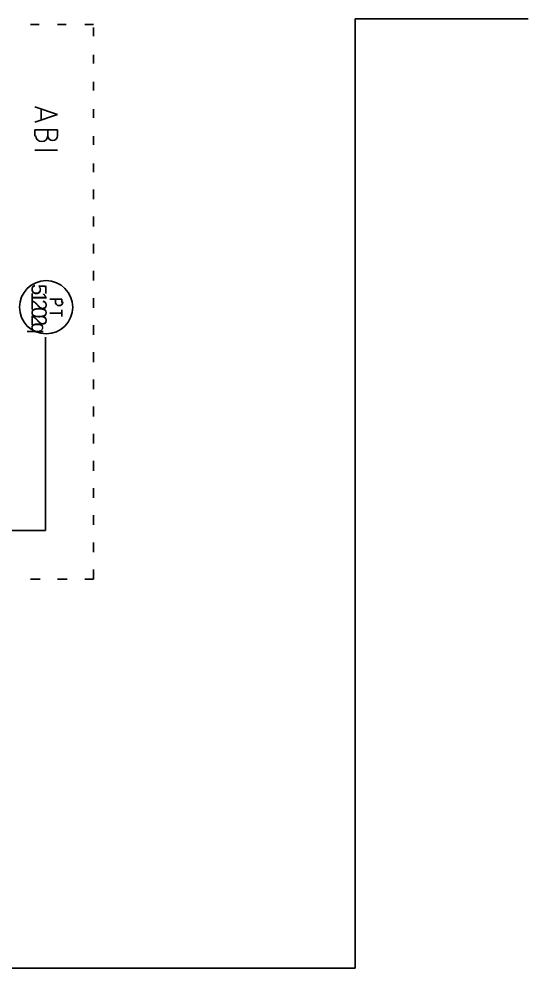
# Model space of a CAD drawing. Header units: millimetres. Extents: x 0 to 33.1, y 1.5 to 45.3.
# Drawn here: x 10.939 to 11.72, y 9.363 to 10.819 of the extents above; entities that cross this region are included whole.
import ezdxf

# ---------------------------------------------------------------- set-up
doc = ezdxf.new("R2010")
doc.units = ezdxf.units.MM
doc.header["$MEASUREMENT"] = 0
doc.layers.get('0').update_dxf_attribs({"linetype": 'CONTINUOUS'})

msp = doc.modelspace()

# ---------------------------------------------------------------- linework, layer by layer
at = {"color": 140, "linetype": 'Continuous'}
for p, q in [((10.9695, 10.8111), (10.9561, 10.8111)), ((11.0111, 10.8111), (10.9978, 10.8111)), ((11.0528, 10.8111), (11.0394, 10.8111)), ((11.0528, 10.7928), (11.0528, 10.8061)), ((11.0528, 10.7511), (11.0528, 10.7644)), ((11.0528, 10.7094), (11.0528, 10.7228)), ((10.9628, 10.6845), (10.9978, 10.6728)), ((10.9728, 10.6644), (10.9728, 10.6811)), ((11.0528, 10.6678), (11.0528, 10.6811)), ((10.9978, 10.6728), (10.9628, 10.6611)), ((10.9628, 10.6495), (10.9628, 10.6394)), ((10.9978, 10.6495), (10.9628, 10.6495)), ((10.9828, 10.6394), (10.9828, 10.6495)), ((10.9978, 10.6394), (10.9978, 10.6495)), ((11.0528, 10.6261), (11.0528, 10.6394)), ((10.9628, 10.6178), (10.9978, 10.6178)), ((11.0528, 10.5844), (11.0528, 10.5978)), ((11.0528, 10.5428), (11.0528, 10.5578)), ((11.0528, 10.5011), (11.0528, 10.5161)), ((11.0528, 10.4594), (11.0528, 10.4744)), ((11.0528, 10.4178), (11.0528, 10.4328)), ((10.9861, 10.3894), (11.0044, 10.3894)), ((10.9945, 10.3844), (10.9945, 10.3894)), ((11.0044, 10.3894), (11.0044, 10.3844)), ((11.0528, 10.3761), (11.0528, 10.3911)), ((11.0044, 10.3728), (11.0044, 10.3628)), ((10.9861, 10.3678), (11.0044, 10.3678)), ((11.0528, 10.3344), (11.0528, 10.3494)), ((10.9794, 10.3311), (10.9794, 10.0344)), ((11.0528, 10.2928), (11.0528, 10.3078)), ((11.0528, 10.2511), (11.0528, 10.2661)), ((11.0528, 10.2094), (11.0528, 10.2244)), ((11.0528, 10.1678), (11.0528, 10.1828)), ((11.0528, 10.1261), (11.0528, 10.1411)), ((11.0528, 10.0844), (11.0528, 10.0994)), ((11.0528, 10.0428), (11.0528, 10.0578)), ((10.9794, 10.0344), (10.3445, 10.0344)), ((11.0528, 10.0011), (11.0528, 10.0161)), ((11.0528, 9.95942), (11.0528, 9.97444)), ((10.9561, 9.95942), (10.9711, 9.95942)), ((10.9978, 9.95942), (11.0128, 9.95942)), ((11.0394, 9.95942), (11.0528, 9.95942))]:
    msp.add_line(p, q, dxfattribs=at)
at = {"color": 7, "linetype": 'Continuous'}
for p, q in [((11.4544, 10.8194), (11.4544, 10.8194)), ((11.4544, 10.8194), (11.4544, 9.36279)), ((11.4544, 10.8194), (11.7195, 10.8194)), ((11.4544, 9.36279), (8.67611, 9.36279))]:
    msp.add_line(p, q, dxfattribs=at)
at = {"color": 140, "linetype": 'Continuous'}
for points in [[(10.9645, 10.6403), (10.9645, 10.6352), (10.9685, 10.6311), (10.9736, 10.6311)], [(10.9736, 10.6311), (10.9787, 10.6311), (10.9828, 10.6352), (10.9828, 10.6403)], [(10.9828, 10.6403), (10.9828, 10.6361), (10.9861, 10.6328), (10.9903, 10.6328)], [(10.9903, 10.6328), (10.9944, 10.6328), (10.9978, 10.6361), (10.9978, 10.6403)], [(10.9803, 10.4178), (10.9577, 10.4178), (10.9395, 10.3995), (10.9395, 10.377)], [(11.0211, 10.377), (11.0211, 10.3995), (11.0028, 10.4178), (10.9803, 10.4178)], [(10.9395, 10.377), (10.9395, 10.3544), (10.9577, 10.3361), (10.9803, 10.3361)], [(10.9803, 10.3361), (11.0028, 10.3361), (11.0211, 10.3544), (11.0211, 10.377)], [(10.9945, 10.3853), (10.9944, 10.3821), (10.997, 10.3794), (11.0002, 10.3794)], [(11.0002, 10.3794), (11.0035, 10.3794), (11.0061, 10.382), (11.0061, 10.3852)]]:
    msp.add_open_spline(points, degree=3, dxfattribs=at)

# ---------------------------------------------------------------- texts
at = {"color": 140}
for s, p in [('5', (10.9578, 10.4128)), ('1', (10.9578, 10.4009)), ('2', (10.9578, 10.3891)), ('0', (10.9578, 10.3773)), ('2', (10.9578, 10.3655)), ('q', (10.9578, 10.3536))]:
    msp.add_text(s, height=0.023333, rotation=270, dxfattribs=at).set_placement(p)

doc.saveas('drawing.dxf')
